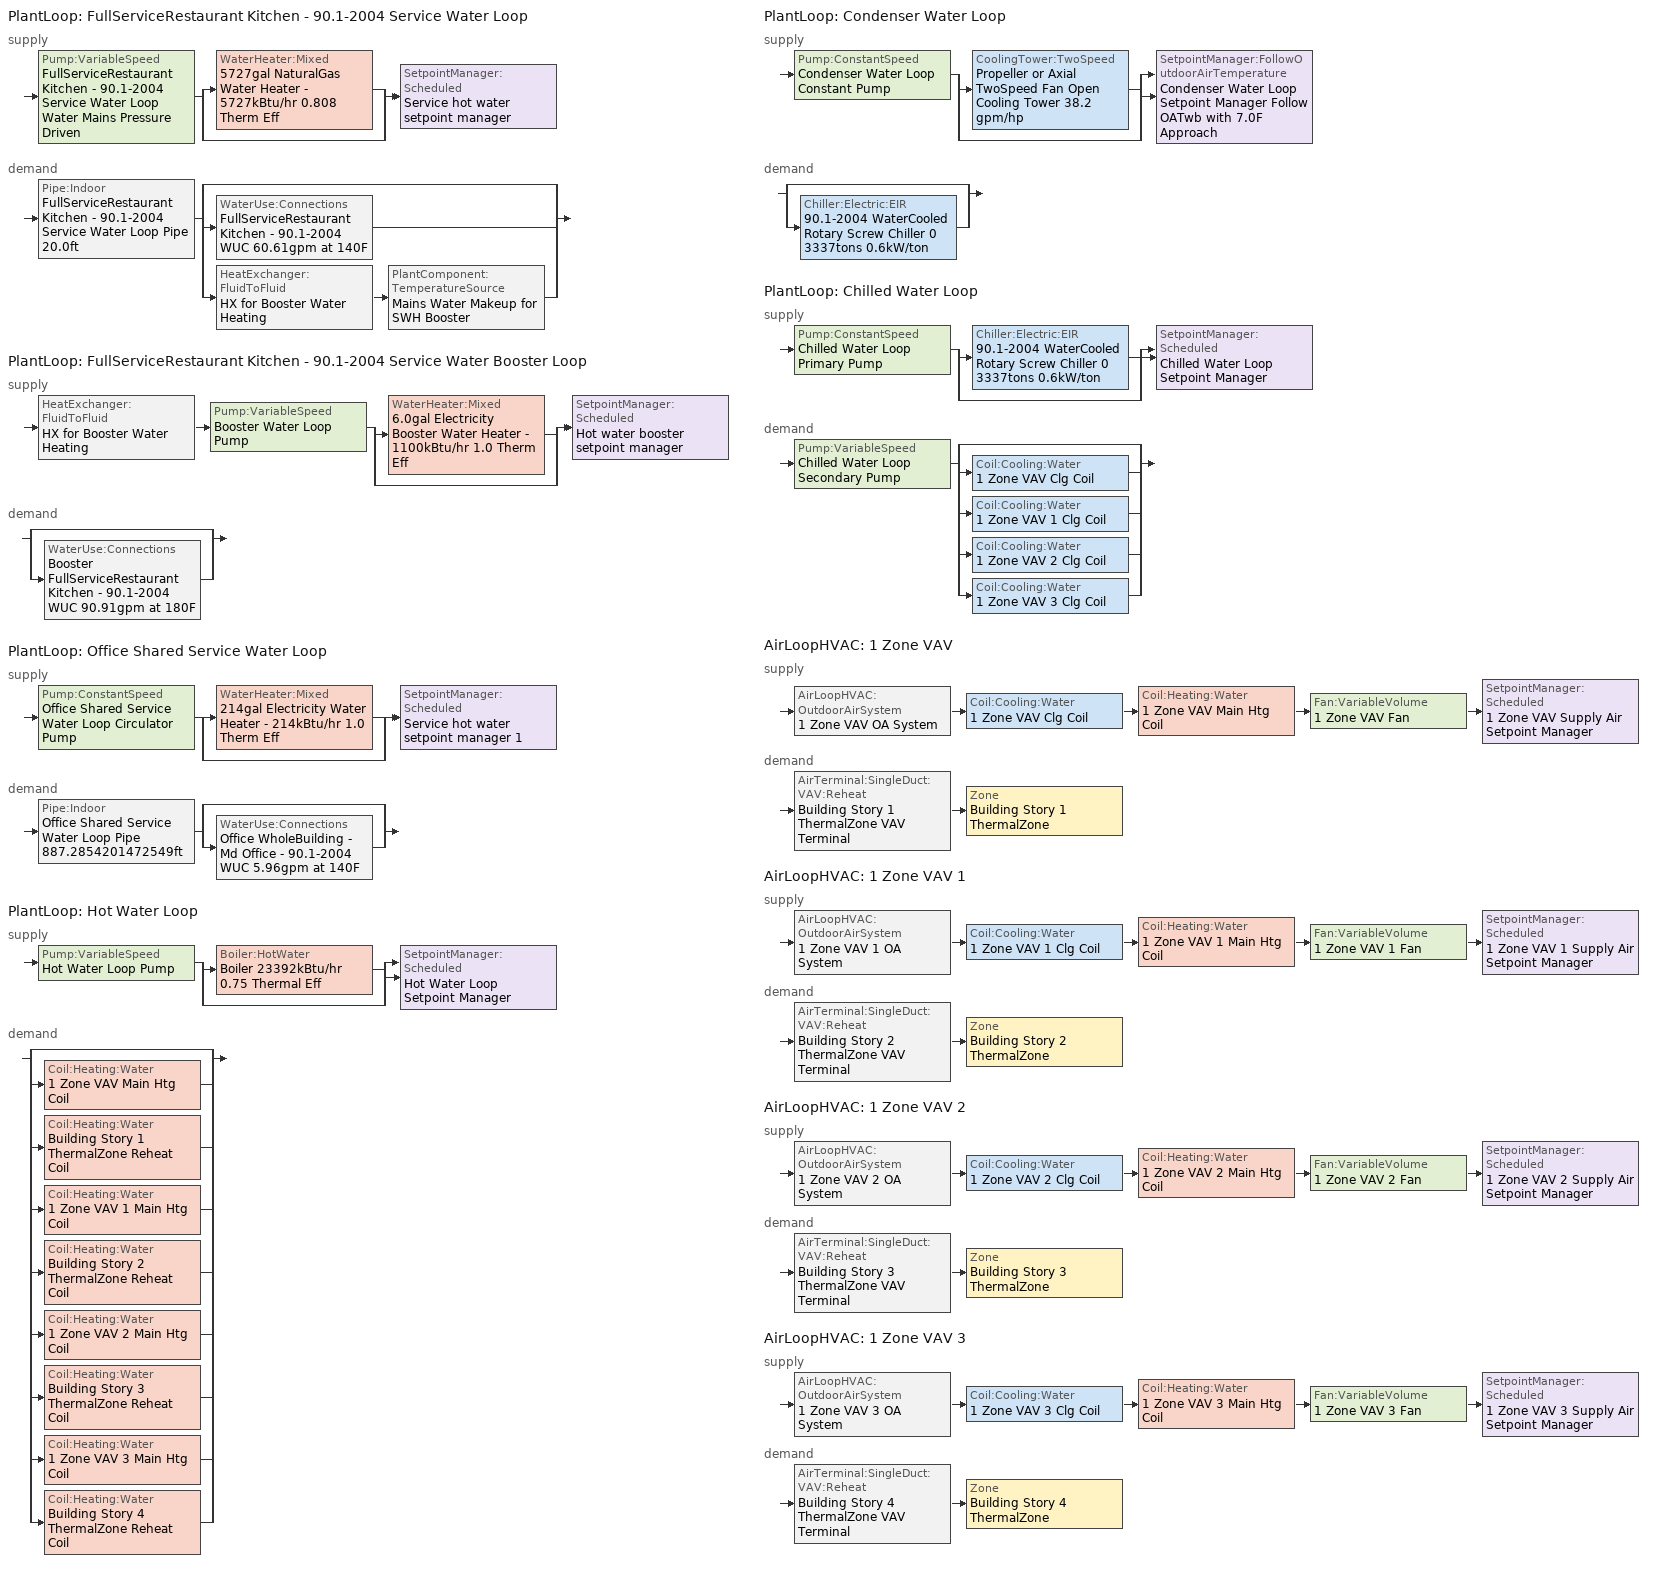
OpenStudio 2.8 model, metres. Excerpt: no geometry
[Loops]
PlantLoop 'FullServiceRestaurant Kitchen - 90.1-2004 Service Water Loop'
 supply: Pump:VariableSpeed 'FullServiceRestaurant Kitchen - 90.1-2004 Service Water Loop Water Mains Pressure Driven' > split
  | WaterHeater:Mixed '5727gal NaturalGas Water Heater - 5727kBtu/hr 0.808 Therm Eff'
  | bypass
  join > SetpointManager:Scheduled 'Service hot water setpoint manager'
 demand: Pipe:Indoor 'FullServiceRestaurant Kitchen - 90.1-2004 Service Water Loop Pipe 20.0ft' > split
  | bypass
  | WaterUse:Connections 'FullServiceRestaurant Kitchen - 90.1-2004 WUC 60.61gpm at 140F'
  | HeatExchanger:FluidToFluid 'HX for Booster Water Heating' > PlantComponent:TemperatureSource 'Mains Water Makeup for SWH Booster'
PlantLoop 'FullServiceRestaurant Kitchen - 90.1-2004 Service Water Booster Loop'
 supply: HeatExchanger:FluidToFluid 'HX for Booster Water Heating' > Pump:VariableSpeed 'Booster Water Loop Pump' > split
  | WaterHeater:Mixed '6.0gal Electricity Booster Water Heater - 1100kBtu/hr 1.0 Therm Eff'
  | bypass
  join > SetpointManager:Scheduled 'Hot water booster setpoint manager'
 demand: split
  | bypass
  | WaterUse:Connections 'Booster FullServiceRestaurant Kitchen - 90.1-2004 WUC 90.91gpm at 180F'
PlantLoop 'Office Shared Service Water Loop'
 supply: Pump:ConstantSpeed 'Office Shared Service Water Loop Circulator Pump' > split
  | WaterHeater:Mixed '214gal Electricity Water Heater - 214kBtu/hr 1.0 Therm Eff'
  | bypass
  join > SetpointManager:Scheduled 'Service hot water setpoint manager 1'
 demand: Pipe:Indoor 'Office Shared Service Water Loop Pipe 887.2854201472549ft' > split
  | bypass
  | WaterUse:Connections 'Office WholeBuilding - Md Office - 90.1-2004 WUC 5.96gpm at 140F'
PlantLoop 'Hot Water Loop'
 supply: Pump:VariableSpeed 'Hot Water Loop Pump' > split
  | Boiler:HotWater 'Boiler 23392kBtu/hr 0.75 Thermal Eff'
  | bypass
  join > SetpointManager:Scheduled 'Hot Water Loop Setpoint Manager'
 demand: split
  | bypass
  | Coil:Heating:Water '1 Zone VAV Main Htg Coil'
  | Coil:Heating:Water 'Building Story 1 ThermalZone Reheat Coil'
  | Coil:Heating:Water '1 Zone VAV 1 Main Htg Coil'
  | Coil:Heating:Water 'Building Story 2 ThermalZone Reheat Coil'
  | Coil:Heating:Water '1 Zone VAV 2 Main Htg Coil'
  | Coil:Heating:Water 'Building Story 3 ThermalZone Reheat Coil'
  | Coil:Heating:Water '1 Zone VAV 3 Main Htg Coil'
  | Coil:Heating:Water 'Building Story 4 ThermalZone Reheat Coil'
PlantLoop 'Condenser Water Loop'
 supply: Pump:ConstantSpeed 'Condenser Water Loop Constant Pump' > split
  | CoolingTower:TwoSpeed 'Propeller or Axial TwoSpeed Fan Open Cooling Tower 38.2 gpm/hp'
  | bypass
  join > SetpointManager:FollowOutdoorAirTemperature 'Condenser Water Loop Setpoint Manager Follow OATwb with 7.0F Approach'
 demand: split
  | bypass
  | Chiller:Electric:EIR '90.1-2004 WaterCooled  Rotary Screw Chiller 0 3337tons 0.6kW/ton'
PlantLoop 'Chilled Water Loop'
 supply: Pump:ConstantSpeed 'Chilled Water Loop Primary Pump' > split
  | Chiller:Electric:EIR '90.1-2004 WaterCooled  Rotary Screw Chiller 0 3337tons 0.6kW/ton'
  | bypass
  join > SetpointManager:Scheduled 'Chilled Water Loop Setpoint Manager'
 demand: Pump:VariableSpeed 'Chilled Water Loop Secondary Pump' > split
  | bypass
  | Coil:Cooling:Water '1 Zone VAV Clg Coil'
  | Coil:Cooling:Water '1 Zone VAV 1 Clg Coil'
  | Coil:Cooling:Water '1 Zone VAV 2 Clg Coil'
  | Coil:Cooling:Water '1 Zone VAV 3 Clg Coil'
AirLoopHVAC '1 Zone VAV'
 supply: AirLoopHVAC:OutdoorAirSystem '1 Zone VAV OA System' > Coil:Cooling:Water '1 Zone VAV Clg Coil' > Coil:Heating:Water '1 Zone VAV Main Htg Coil' > Fan:VariableVolume '1 Zone VAV Fan' > SetpointManager:Scheduled '1 Zone VAV Supply Air Setpoint Manager'
 demand: AirTerminal:SingleDuct:VAV:Reheat 'Building Story 1 ThermalZone VAV Terminal' > Zone 'Building Story 1 ThermalZone'
AirLoopHVAC '1 Zone VAV 1'
 supply: AirLoopHVAC:OutdoorAirSystem '1 Zone VAV 1 OA System' > Coil:Cooling:Water '1 Zone VAV 1 Clg Coil' > Coil:Heating:Water '1 Zone VAV 1 Main Htg Coil' > Fan:VariableVolume '1 Zone VAV 1 Fan' > SetpointManager:Scheduled '1 Zone VAV 1 Supply Air Setpoint Manager'
 demand: AirTerminal:SingleDuct:VAV:Reheat 'Building Story 2 ThermalZone VAV Terminal' > Zone 'Building Story 2 ThermalZone'
AirLoopHVAC '1 Zone VAV 2'
 supply: AirLoopHVAC:OutdoorAirSystem '1 Zone VAV 2 OA System' > Coil:Cooling:Water '1 Zone VAV 2 Clg Coil' > Coil:Heating:Water '1 Zone VAV 2 Main Htg Coil' > Fan:VariableVolume '1 Zone VAV 2 Fan' > SetpointManager:Scheduled '1 Zone VAV 2 Supply Air Setpoint Manager'
 demand: AirTerminal:SingleDuct:VAV:Reheat 'Building Story 3 ThermalZone VAV Terminal' > Zone 'Building Story 3 ThermalZone'
AirLoopHVAC '1 Zone VAV 3'
 supply: AirLoopHVAC:OutdoorAirSystem '1 Zone VAV 3 OA System' > Coil:Cooling:Water '1 Zone VAV 3 Clg Coil' > Coil:Heating:Water '1 Zone VAV 3 Main Htg Coil' > Fan:VariableVolume '1 Zone VAV 3 Fan' > SetpointManager:Scheduled '1 Zone VAV 3 Supply Air Setpoint Manager'
 demand: AirTerminal:SingleDuct:VAV:Reheat 'Building Story 4 ThermalZone VAV Terminal' > Zone 'Building Story 4 ThermalZone'
[Construction]
Uninsulated copper pipe 0.75in type L: Copper pipe 0.75in type L
Uninsulated copper pipe 0.75in type L 1: Copper pipe 0.75in type L 1
[Material] Roughness=Smooth; Thickness {m}=0.001143; Conductivity {W/m-K}=386; Density {kg/m3}=8906.27; Specific Heat {J/kg-K}=385.1856; Thermal Absorptance=0.9; Solar Absorptance=0.7; Visible Absorptance=0.7
Copper pipe 0.75in type L; Copper pipe 0.75in type L 1
[WaterUse:Connections]
Name | Water Use Equipment Name 1
Booster FullServiceRestaurant Kitchen - 90.1-2004 WUC 90.91gpm at 180F | Booster FullServiceRestaurant Kitchen - 90.1-2004 Service Water Use 90.91gpm at 180F
FullServiceRestaurant Kitchen - 90.1-2004 WUC 60.61gpm at 140F | FullServiceRestaurant Kitchen - 90.1-2004 Service Water Use 60.61gpm at 140F
Office WholeBuilding - Md Office - 90.1-2004 WUC 5.96gpm at 140F | Office WholeBuilding - Md Office - 90.1-2004 Service Water Use 5.96gpm at 140F
[WaterUse:Equipment:Definition] Sensible Fraction Schedule=Fraction Sensible - 0.2; Latent Fraction Schedule=Fraction Latent - 0.05
Name | Peak Flow Rate {m3/s} | Target Temperature Schedule
Booster FullServiceRestaurant Kitchen - 90.1-2004 Service Water Use Def 90.91gpm | 0.0057355 | Mixed Water At Faucet Temp - 180F
FullServiceRestaurant Kitchen - 90.1-2004 Service Water Use Def 60.61gpm | 0.00382367 | Mixed Water At Faucet Temp - 140F
Office WholeBuilding - Md Office - 90.1-2004 Service Water Use Def 5.96gpm | 0.000376083 | Mixed Water At Faucet Temp - 140F 1
[WaterUse:Equipment]
Name | Water Use Equipment Definition | Flow Rate Fraction Schedule
Booster FullServiceRestaurant Kitchen - 90.1-2004 Service Water Use 90.91gpm at 180F | Booster FullServiceRestaurant Kitchen - 90.1-2004 Service Water Use Def 90.91gpm | RestaurantSitDown BLDG_SWH_SCH
FullServiceRestaurant Kitchen - 90.1-2004 Service Water Use 60.61gpm at 140F | FullServiceRestaurant Kitchen - 90.1-2004 Service Water Use Def 60.61gpm | RestaurantSitDown BLDG_SWH_SCH
Office WholeBuilding - Md Office - 90.1-2004 Service Water Use 5.96gpm at 140F | Office WholeBuilding - Md Office - 90.1-2004 Service Water Use Def 5.96gpm | OfficeMedium BLDG_SWH_SCH
[PlantLoop] Glycol Concentration=0; Plant Loop Volume {m3}=Autocalculate; Load Distribution Scheme=Optimal
Name | Maximum Loop Temperature {C} | Minimum Loop Temperature {C} | Fluid Type | Common Pipe Simulation
FullServiceRestaurant Kitchen - 90.1-2004 Service Water Loop; Office Shared Service Water Loop | 60 | 10
FullServiceRestaurant Kitchen - 90.1-2004 Service Water Booster Loop
Hot Water Loop |  | 10 | Water
Condenser Water Loop | 80 | 5
Chilled Water Loop | 40 | 1 |  | CommonPipe
[Sizing:Plant] Sizing Option=NonCoincident; Zone Timesteps in Averaging Window=1; Coincident Sizing Factor Mode=None
Name | Loop Type | Design Loop Exit Temperature {C} | Loop Design Temperature Difference {deltaC}
FullServiceRestaurant Kitchen - 90.1-2004 Service Water Loop; Office Shared Service Water Loop | Heating | 60 | 5
FullServiceRestaurant Kitchen - 90.1-2004 Service Water Booster Loop | Heating | 82.2222 | 5
Hot Water Loop | Heating | 82.2222 | 11.1111
Condenser Water Loop | Condenser | 29.4444 | 5.55556
Chilled Water Loop | Cooling | 6.66667 | 5.61111
[SetpointManager:Scheduled] Control Variable=Temperature
Name | Schedule | Setpoint Node or NodeList
Service hot water setpoint manager | Service Water Loop Temp - 140F | FullServiceRestaurant Kitchen - 90.1-2004 Service Water Loop Supply Outlet Node
Hot water booster setpoint manager | Service Water Booster Temp - 180.00000000000006F | FullServiceRestaurant Kitchen - 90.1-2004 Service Water Booster Loop Supply Outlet Node
Service hot water setpoint manager 1 | Service Water Loop Temp - 140F 1 | Office Shared Service Water Loop Supply Outlet Node
Hot Water Loop Setpoint Manager | Hot Water Loop Temp - 180F | Hot Water Loop Supply Outlet Node
Chilled Water Loop Setpoint Manager | Chilled Water Loop Temp - 44F | Chilled Water Loop Supply Outlet Node
1 Zone VAV Supply Air Setpoint Manager | Supply Air Temp - 55.0F | 1 Zone VAV Supply Outlet Node
1 Zone VAV 1 Supply Air Setpoint Manager | Supply Air Temp - 55.0F 1 | 1 Zone VAV 1 Supply Outlet Node
1 Zone VAV 2 Supply Air Setpoint Manager | Supply Air Temp - 55.0F 2 | 1 Zone VAV 2 Supply Outlet Node
1 Zone VAV 3 Supply Air Setpoint Manager | Supply Air Temp - 55.0F 3 | 1 Zone VAV 3 Supply Outlet Node
[Pump:VariableSpeed] Skin Loss Radiative Fraction=0.5; Design Power Sizing Method=PowerPerFlowPerPressure; Design Electric Power per Unit Flow Rate {W/(m3/s)}=348701.1; Design Shaft Power per Unit Flow Rate per Unit Head {W-s/m3-Pa}=1.28205; Design Minimum Flow Rate Fraction=0
Name | Rated Pump Head {Pa} | Motor Efficiency | Pump Control Type | Rated Power Consumption {W} | Minimum Flow Rate {m3/s} | Fraction of Motor Inefficiencies to Fluid Stream | Coefficient 1 of the Part Load Performance Curve | Coefficient 2 of the Part Load Performance Curve | Coefficient 3 of the Part Load Performance Curve | Coefficient 4 of the Part Load Performance Curve
FullServiceRestaurant Kitchen - 90.1-2004 Service Water Loop Water Mains Pressure Driven | 0.001 | 0.825 | Continuous
Booster Water Loop Pump | 0 | 1 | Continuous | 0 | 0
Hot Water Loop Pump | 179344 | 0.93 | Intermittent
Chilled Water Loop Secondary Pump | 134508 | 0.945 | Intermittent |  |  | 0 | 0 | 0.0205 | 0.4101 | 0.5753
[WaterHeater:Mixed] Deadband Temperature Difference {deltaC}=2; Heater Control Type=Cycle; Off Cycle Parasitic Fuel Consumption Rate {W}=0; Off Cycle Parasitic Heat Fraction to Tank=0; On Cycle Parasitic Fuel Consumption Rate {W}=0; On Cycle Parasitic Heat Fraction to Tank=0; Ambient Temperature Indicator=Schedule; Use Side Effectiveness=1; Source Side Effectiveness=1; Use Side Design Flow Rate {m3/s}=autosize; Source Side Design Flow Rate {m3/s}=autosize; Indirect Water Heating Recovery Time {hr}=1.5; Source Side Flow Control Mode=IndirectHeatPrimarySetpoint
Name | Tank Volume {m3} | Setpoint Temperature Schedule | Maximum Temperature Limit {C} | Heater Maximum Capacity {W} | Heater Fuel Type | Heater Thermal Efficiency | Off Cycle Parasitic Fuel Type | On Cycle Parasitic Fuel Type | Ambient Temperature Schedule | Off Cycle Loss Coefficient to Ambient Temperature {W/K} | On Cycle Loss Coefficient to Ambient Temperature {W/K}
5727gal NaturalGas Water Heater - 5727kBtu/hr 0.808 Therm Eff | 21.6802 | Service Water Loop Temp - 140F | 60 | 1.67851e+06 | NaturalGas | 0.808397 | NaturalGas | NaturalGas | Water Heater Ambient Temp Schedule - 71.6f | 453.02 | 453.02
6.0gal Electricity Booster Water Heater - 1100kBtu/hr 1.0 Therm Eff | 0.0227125 | Service Water Booster Temp - 180.00000000000006F | 82.2222 | 322273 | Electricity | 1 | Electricity | Electricity | Water Heater Ambient Temp Schedule - 71.6 | 1.59362 | 1.59362
214gal Electricity Water Heater - 214kBtu/hr 1.0 Therm Eff | 0.810308 | Service Water Loop Temp - 140F 1 | 60 | 62735 | Electricity | 1 | Electricity | Electricity | Water Heater Ambient Temp Schedule - 71.6f 1 | 4.0098 | 4.0098
[Pipe:Indoor] Environment Type=Schedule; Pipe Inside Diameter {m}=0.019939
Name | Construction | Ambient Temperature Schedule | Ambient Air Velocity Schedule | Pipe Length {m}
FullServiceRestaurant Kitchen - 90.1-2004 Service Water Loop Pipe 20.0ft | Uninsulated copper pipe 0.75in type L | FullServiceRestaurant Kitchen - 90.1-2004 Service Water Loop Piping Air Temp - 70F | FullServiceRestaurant Kitchen - 90.1-2004 Service Water Loop Piping Air Velocity - 0.67mph | 6.096
Office Shared Service Water Loop Pipe 887.2854201472549ft | Uninsulated copper pipe 0.75in type L 1 | Office Shared Service Water Loop Piping Air Temp - 70F | Office Shared Service Water Loop Piping Air Velocity - 0.67mph | 270.445
[HeatExchanger:FluidToFluid]
HX for Booster Water Heating: Loop Demand Side Design Flow Rate {m3/s}=autosize; Loop Supply Side Design Flow Rate {m3/s}=autosize; Heat Exchange Model Type=Ideal; Heat Exchanger U-Factor Times Area Value {W/K}=autosize; Control Type=UncontrolledOn; Minimum Temperature Difference to Activate Heat Exchanger {deltaC}=0.01; Heat Transfer Metering End Use Type=LoopToLoop; Component Override Cooling Control Temperature Mode=Loop; Sizing Factor=1; Operation Minimum Temperature Limit {C}=0; Operation Maximum Temperature Limit {C}=100
[PlantComponent:TemperatureSource]
Mains Water Makeup for SWH Booster: Design Volume Flow Rate {m3/s}=autosize; Temperature Specification Type=Scheduled; Source Temperature {C}=8; Source Temperature Schedule=Mains Water Temperature
[Pump:ConstantSpeed] Rated Flow Rate {m3/s}=autosize; Rated Power Consumption {W}=autosize; Fraction of Motor Inefficiencies to Fluid Stream=0; Pump Control Type=Intermittent; Design Power Sizing Method=PowerPerFlowPerPressure; Design Electric Power per Unit Flow Rate {W/(m3/s)}=348701.1; Design Shaft Power per Unit Flow Rate per Unit Head {W-s/m3-Pa}=1.28205
Name | Rated Pump Head {Pa} | Motor Efficiency
Office Shared Service Water Loop Circulator Pump | 29890.7 | 0.825
Condenser Water Loop Constant Pump | 148557 | 0.95
Chilled Water Loop Primary Pump | 44836 | 0.93
[Sizing:Zone] Zone Cooling Design Supply Air Temperature Input Method=SupplyAirTemperature; Zone Cooling Design Supply Air Temperature {C}=12.7778; Zone Cooling Design Supply Air Temperature Difference {deltaC}=11.11; Zone Heating Design Supply Air Temperature Input Method=SupplyAirTemperature; Zone Heating Design Supply Air Temperature {C}=40; Zone Heating Design Supply Air Temperature Difference {deltaC}=11.11; Zone Cooling Design Supply Air Humidity Ratio {kg-H2O/kg-air}=0.0085; Zone Heating Design Supply Air Humidity Ratio {kg-H2O/kg-air}=0.008; Cooling Design Air Flow Method=DesignDayWithLimit; Heating Design Air Flow Method=DesignDay; Account for Dedicated Outdoor Air System=No; Dedicated Outdoor Air System Control Strategy=NeutralSupplyAir; Dedicated Outdoor Air Low Setpoint Temperature for Design {C}=autosize; Dedicated Outdoor Air High Setpoint Temperature for Design {C}=autosize
Building Story 1 ThermalZone; Building Story 2 ThermalZone; Building Story 3 ThermalZone; Building Story 4 ThermalZone
[Zone equipment]
Building Story 1 ThermalZone: Building Story 1 ThermalZone VAV Terminal
Building Story 2 ThermalZone: Building Story 2 ThermalZone VAV Terminal
Building Story 3 ThermalZone: Building Story 3 ThermalZone VAV Terminal
Building Story 4 ThermalZone: Building Story 4 ThermalZone VAV Terminal
[Boiler:HotWater]
Boiler 23392kBtu/hr 0.75 Thermal Eff: Fuel Type=NaturalGas; Nominal Thermal Efficiency=0.75; Efficiency Curve Temperature Evaluation Variable=LeavingBoiler; Normalized Boiler Efficiency Curve=Boiler with No Minimum Turndown; Design Water Outlet Temperature {C}=82.2222; Minimum Part Load Ratio=0; Maximum Part Load Ratio=1.2; Optimum Part Load Ratio=1; Water Outlet Upper Temperature Limit {C}=95; Boiler Flow Mode=LeavingSetpointModulated; Parasitic Electric Load {W}=0; Sizing Factor=1
[SetpointManager:FollowOutdoorAirTemperature]
Condenser Water Loop Setpoint Manager Follow OATwb with 7.0F Approach: Control Variable=Temperature; Reference Temperature Type=OutdoorAirWetBulb; Offset Temperature Difference {deltaC}=3.88889; Maximum Setpoint Temperature {C}=29.4444; Minimum Setpoint Temperature {C}=21.1111; Setpoint Node or NodeList=Condenser Water Loop Supply Outlet Node
[CoolingTower:TwoSpeed]
Propeller or Axial TwoSpeed Fan Open Cooling Tower 38.2 gpm/hp: Design Water Flow Rate {m3/s}=autosize; High Fan Speed Air Flow Rate {m3/s}=autosize; High Fan Speed Fan Power {W}=175113; High Fan Speed U-Factor Times Area Value {W/K}=autosize; Low Fan Speed Air Flow Rate {m3/s}=AutoSize; Low Fan Speed Fan Power {W}=52533.9; Low Fan Speed U-Factor Times Area Value {W/K}=AutoSize; Number of Cells=1; Sizing Factor=1; Design Inlet Air Dry-Bulb Temperature {C}=35; Design Inlet Air Wet-Bulb Temperature {C}=25.6; Design Approach Temperature {deltaC}=autosize; Design Range Temperature {deltaC}=autosize
[Chiller:Electric:EIR]
90.1-2004 WaterCooled  Rotary Screw Chiller 0 3337tons 0.6kW/ton: Reference Capacity {W}=Autosize; Reference COP {W/W}=5.50391; Reference Leaving Chilled Water Temperature {C}=6.66667; Reference Entering Condenser Fluid Temperature {C}=35; Cooling Capacity Function of Temperature Curve=ChlrWtrPosDispPathAAllQRatio_fTchwsTcwsSI; Electric Input to Cooling Output Ratio Function of Temperature Curve=ChlrWtrPosDispPathAAllEIRRatio_fTchwsTcwsSI; Electric Input to Cooling Output Ratio Function of Part Load Ratio Curve=ChlrWtrPosDispPathAAllEIRRatio_fQRatio; Minimum Part Load Ratio=0.15; Maximum Part Load Ratio=1; Optimum Part Load Ratio=1; Minimum Unloading Ratio=0.25; Condenser Type=WaterCooled; Leaving Chilled Water Lower Temperature Limit {C}=2.22222; Chiller Flow Mode=ConstantFlow; Design Heat Recovery Water Flow Rate {m3/s}=0; Sizing Factor=1; Basin Heater Capacity {W/K}=0; Basin Heater Setpoint Temperature {C}=10
[AirLoopHVAC] Design Supply Air Flow Rate {m3/s}=AutoSize
Name | Availability Schedule
1 Zone VAV | 1 Zone VAV Occ Sch
1 Zone VAV 1 | 1 Zone VAV 1 Occ Sch
1 Zone VAV 2 | 1 Zone VAV 2 Occ Sch
1 Zone VAV 3 | 1 Zone VAV 3 Occ Sch
[Sizing:System] Type of Load to Size On=Sensible; Design Outdoor Air Flow Rate {m3/s}=Autosize; Central Heating Maximum System Air Flow Ratio=0.3; Preheat Design Temperature {C}=7.22222; Preheat Design Humidity Ratio {kg-H2O/kg-Air}=0.008; Precool Design Temperature {C}=12.7778; Precool Design Humidity Ratio {kg-H2O/kg-Air}=0.008; Central Cooling Design Supply Air Temperature {C}=12.7778; Central Heating Design Supply Air Temperature {C}=12.7778; Sizing Option=Coincident; 100% Outdoor Air in Cooling=No; 100% Outdoor Air in Heating=No; Central Cooling Design Supply Air Humidity Ratio {kg-H2O/kg-Air}=0.0085; Central Heating Design Supply Air Humidity Ratio {kg-H2O/kg-Air}=0.008; Cooling Design Air Flow Method=DesignDay; Cooling Design Air Flow Rate {m3/s}=0; Heating Design Air Flow Method=DesignDay; Heating Design Air Flow Rate {m3/s}=0; System Outdoor Air Method=ZoneSum; Zone Maximum Outdoor Air Fraction=1; Cooling Supply Air Flow Rate Per Floor Area {m3/s-m2}=0.00996765; Cooling Fraction of Autosized Cooling Supply Air Flow Rate=1; Cooling Supply Air Flow Rate Per Unit Cooling Capacity {m3/s-W}=3.94755e-05; Heating Supply Air Flow Rate Per Floor Area {m3/s-m2}=0.00996765; Heating Fraction of Autosized Heating Supply Air Flow Rate=1; Heating Fraction of Autosized Cooling Supply Air Flow Rate=1; Heating Supply Air Flow Rate Per Unit Heating Capacity {m3/s-W}=3.15882e-05; Cooling Design Capacity Method=CoolingDesignCapacity; Cooling Design Capacity {W}=autosize; Cooling Design Capacity Per Floor Area {W/m2}=234.7; Fraction of Autosized Cooling Design Capacity=1; Heating Design Capacity Method=HeatingDesignCapacity; Heating Design Capacity {W}=autosize; Heating Design Capacity Per Floor Area {W/m2}=157; Fraction of Autosized Heating Design Capacity=1; Central Cooling Capacity Control Method=OnOff
1 Zone VAV; 1 Zone VAV 1; 1 Zone VAV 2; 1 Zone VAV 3
[Fan:VariableVolume] Availability Schedule=Always On Discrete; Fan Total Efficiency=0.6175; Pressure Rise {Pa}=1389.92; Maximum Flow Rate {m3/s}=Autosize; Fan Power Minimum Flow Rate Input Method=Fraction; Fan Power Minimum Flow Fraction=0.1; Fan Power Minimum Air Flow Rate {m3/s}=0; Motor Efficiency=0.95; Motor In Airstream Fraction=1; Fan Power Coefficient 1=0.027828; Fan Power Coefficient 2=0.026583; Fan Power Coefficient 3=-0.087069; Fan Power Coefficient 4=1.03092; Fan Power Coefficient 5=0
1 Zone VAV Fan; 1 Zone VAV 1 Fan; 1 Zone VAV 2 Fan; 1 Zone VAV 3 Fan
[Coil:Heating:Water] Availability Schedule=Always On Discrete; Rated Inlet Water Temperature {C}=82.2222; Rated Outlet Water Temperature {C}=71.1111
Name | Rated Inlet Air Temperature {C} | Rated Outlet Air Temperature {C}
1 Zone VAV Main Htg Coil; 1 Zone VAV 1 Main Htg Coil; 1 Zone VAV 2 Main Htg Coil; 1 Zone VAV 3 Main Htg Coil | 7.22222 | 12.7778
Building Story 1 ThermalZone Reheat Coil; Building Story 2 ThermalZone Reheat Coil; Building Story 3 ThermalZone Reheat Coil; Building Story 4 ThermalZone Reheat Coil | 12.7778 | 40
[Controller:WaterCoil] Minimum Actuated Flow {m3/s}=0
Name | Water Coil | Action | Controller Convergence Tolerance {deltaC}
1 Zone VAV Main Htg Coil Controller | 1 Zone VAV Main Htg Coil | Normal | 0.0001
1 Zone VAV Clg Coil Controller | 1 Zone VAV Clg Coil | Reverse
Building Story 1 ThermalZone Reheat Coil Controller | Building Story 1 ThermalZone Reheat Coil | Normal | 0.0001
1 Zone VAV 1 Main Htg Coil Controller | 1 Zone VAV 1 Main Htg Coil | Normal | 0.0001
1 Zone VAV 1 Clg Coil Controller | 1 Zone VAV 1 Clg Coil | Reverse
Building Story 2 ThermalZone Reheat Coil Controller | Building Story 2 ThermalZone Reheat Coil | Normal | 0.0001
1 Zone VAV 2 Main Htg Coil Controller | 1 Zone VAV 2 Main Htg Coil | Normal | 0.0001
1 Zone VAV 2 Clg Coil Controller | 1 Zone VAV 2 Clg Coil | Reverse
Building Story 3 ThermalZone Reheat Coil Controller | Building Story 3 ThermalZone Reheat Coil | Normal | 0.0001
1 Zone VAV 3 Main Htg Coil Controller | 1 Zone VAV 3 Main Htg Coil | Normal | 0.0001
1 Zone VAV 3 Clg Coil Controller | 1 Zone VAV 3 Clg Coil | Reverse
Building Story 4 ThermalZone Reheat Coil Controller | Building Story 4 ThermalZone Reheat Coil | Normal | 0.0001
[Coil:Cooling:Water] Availability Schedule=Always On Discrete; Design Inlet Water Temperature {C}=Autosize; Heat Exchanger Configuration=CrossFlow
1 Zone VAV Clg Coil; 1 Zone VAV 1 Clg Coil; 1 Zone VAV 2 Clg Coil; 1 Zone VAV 3 Clg Coil
[Controller:OutdoorAir] Minimum Outdoor Air Flow Rate {m3/s}=autosize; Maximum Outdoor Air Flow Rate {m3/s}=Autosize; Economizer Control Type=NoEconomizer; Economizer Control Action Type=ModulateFlow; Economizer Maximum Limit Dry-Bulb Temperature {C}=28; Economizer Maximum Limit Enthalpy {J/kg}=64000; Lockout Type=LockoutWithCompressor; Minimum Limit Type=FixedMinimum; High Humidity Control=No
Name | Minimum Outdoor Air Schedule | Controller Mechanical Ventilation | Heat Recovery Bypass Control Type
1 Zone VAV OA Controller | 1 Zone VAV Occ Sch | 1 Zone VAV Vent Controller | BypassWhenOAFlowGreaterThanMinimum
1 Zone VAV 1 OA Controller | 1 Zone VAV 1 Occ Sch | 1 Zone VAV 1 Vent Controller | BypassWhenWithinEconomizerLimits
1 Zone VAV 2 OA Controller | 1 Zone VAV 2 Occ Sch | 1 Zone VAV 2 Vent Controller | BypassWhenWithinEconomizerLimits
1 Zone VAV 3 OA Controller | 1 Zone VAV 3 Occ Sch | 1 Zone VAV 3 Vent Controller | BypassWhenWithinEconomizerLimits
[Controller:MechanicalVentilation] Availability Schedule=Always On Discrete; System Outdoor Air Method=VentilationRateProcedure
1 Zone VAV Vent Controller; 1 Zone VAV 1 Vent Controller; 1 Zone VAV 2 Vent Controller; 1 Zone VAV 3 Vent Controller
[AirLoopHVAC:OutdoorAirSystem]
Name | Controller
1 Zone VAV OA System | 1 Zone VAV OA Controller
1 Zone VAV 1 OA System | 1 Zone VAV 1 OA Controller
1 Zone VAV 2 OA System | 1 Zone VAV 2 OA Controller
1 Zone VAV 3 OA System | 1 Zone VAV 3 OA Controller
[AirTerminal:SingleDuct:VAV:Reheat] Availability Schedule=Always On Discrete; Maximum Air Flow Rate {m3/s}=AutoSize; Zone Minimum Air Flow Input Method=Constant; Fixed Minimum Air Flow Rate {m3/s}=0; Maximum Hot Water or Steam Flow Rate {m3/s}=AutoSize; Minimum Hot Water or Steam Flow Rate {m3/s}=0; Convergence Tolerance=0.001; Damper Heating Action=Normal; Maximum Flow per Zone Floor Area During Reheat {m3/s-m2}=AutoSize; Maximum Flow Fraction During Reheat=0.5; Maximum Reheat Air Temperature {C}=40; Control For Outdoor Air=No
Name | Constant Minimum Air Flow Fraction | Reheat Coil
Building Story 1 ThermalZone VAV Terminal | 0.7 | Building Story 1 ThermalZone Reheat Coil
Building Story 2 ThermalZone VAV Terminal | 0.3 | Building Story 2 ThermalZone Reheat Coil
Building Story 3 ThermalZone VAV Terminal | 0.3 | Building Story 3 ThermalZone Reheat Coil
Building Story 4 ThermalZone VAV Terminal | 0.7 | Building Story 4 ThermalZone Reheat Coil
[SetpointManager:OutdoorAirPretreat]
Setpoint Manager Outdoor Air Pretreat 1: Minimum Setpoint Temperature {C}=-99; Maximum Setpoint Temperature {C}=99; Minimum Setpoint Humidity Ratio {kgWater/kgDryAir}=1e-05; Maximum Setpoint Humidity Ratio {kgWater/kgDryAir}=1
[Schedule:Ruleset]
Name | Default Day Schedule | Summer Design Day Schedule | Winter Design Day Schedule
RestaurantSitDown BLDG_SWH_SCH | RestaurantSitDown BLDG_SWH_SCH Default | RestaurantSitDown BLDG_SWH_SCH Summer Design Day | RestaurantSitDown BLDG_SWH_SCH Winter Design Day
Fraction Sensible - 0.2 | Fraction Sensible - 0.2 Default
Fraction Latent - 0.05 | Fraction Latent - 0.05 Default
Mixed Water At Faucet Temp - 180F | Mixed Water At Faucet Temp - 180F Default
Mixed Water At Faucet Temp - 140F | Mixed Water At Faucet Temp - 140F Default
Service Water Loop Temp - 140F | Service Water Loop Temp - 140F Default
Water Heater Ambient Temp Schedule - 71.6f | Water Heater Ambient Temp Schedule - 71.6f Default
FullServiceRestaurant Kitchen - 90.1-2004 Service Water Loop Piping Air Temp - 70F | FullServiceRestaurant Kitchen - 90.1-2004 Service Water Loop Piping Air Temp - 70F Default
FullServiceRestaurant Kitchen - 90.1-2004 Service Water Loop Piping Air Velocity - 0.67mph | FullServiceRestaurant Kitchen - 90.1-2004 Service Water Loop Piping Air Velocity - 0.67mph Default
Service Water Booster Temp - 180.00000000000006F | Service Water Booster Temp - 180.00000000000006F Default
Water Heater Ambient Temp Schedule - 71.6 | Water Heater Ambient Temp Schedule - 71.6 Default
OfficeMedium BLDG_SWH_SCH | OfficeMedium BLDG_SWH_SCH Default | OfficeMedium BLDG_SWH_SCH Summer Design Day | OfficeMedium BLDG_SWH_SCH Winter Design Day
Mixed Water At Faucet Temp - 140F 1 | Mixed Water At Faucet Temp - 140F Default 1
Service Water Loop Temp - 140F 1 | Service Water Loop Temp - 140F Default 1
Water Heater Ambient Temp Schedule - 71.6f 1 | Water Heater Ambient Temp Schedule - 71.6f Default 1
Office Shared Service Water Loop Piping Air Temp - 70F | Office Shared Service Water Loop Piping Air Temp - 70F Default
Office Shared Service Water Loop Piping Air Velocity - 0.67mph | Office Shared Service Water Loop Piping Air Velocity - 0.67mph Default
Hot Water Loop Temp - 180F | Hot Water Loop Temp - 180F Default
Chilled Water Loop Temp - 44F | Chilled Water Loop Temp - 44F Default
Supply Air Temp - 55.0F | Supply Air Temp - 55.0F Default
Supply Air Temp - 55.0F 1 | Supply Air Temp - 55.0F Default 1
Supply Air Temp - 55.0F 2 | Supply Air Temp - 55.0F Default 2
Supply Air Temp - 55.0F 3 | Supply Air Temp - 55.0F Default 3
1 Zone VAV Occ Sch | 1 Zone VAV Occ Sch Default | 1 Zone VAV Occ Sch Summer Design Day | 1 Zone VAV Occ Sch Winter Design Day
1 Zone VAV 1 Occ Sch | 1 Zone VAV 1 Occ Sch Default | 1 Zone VAV 1 Occ Sch Summer Design Day | 1 Zone VAV 1 Occ Sch Winter Design Day
1 Zone VAV 2 Occ Sch | 1 Zone VAV 2 Occ Sch Default | 1 Zone VAV 2 Occ Sch Summer Design Day | 1 Zone VAV 2 Occ Sch Winter Design Day
1 Zone VAV 3 Occ Sch | 1 Zone VAV 3 Occ Sch Default | 1 Zone VAV 3 Occ Sch Summer Design Day | 1 Zone VAV 3 Occ Sch Winter Design Day
[Schedule:Day]
RestaurantSitDown BLDG_SWH_SCH Default: 1, 0, 0.25, 6, 0, 0, 10, 0, 0.15, 12, 0, 0.5, 14, 0, 0.4, 17, 0, 0.3, 18, 0, 0.4, 20, 0, 0.5, 21, 0, 0.4, 22, 0, 0.5, 23, 0, 0.4, 24, 0, 0.2
RestaurantSitDown BLDG_SWH_SCH Summer Design Day; RestaurantSitDown BLDG_SWH_SCH SmrDsn|Wkdy Day: 1, 0, 0.2, 6, 0, 0, 7, 0, 0.15, 8, 0, 0.6, 9, 0, 0.55, 10, 0, 0.45, 11, 0, 0.4, 12, 0, 0.45, 13, 0, 0.4, 14, 0, 0.35, 17, 0, 0.3, 18, 0, 0.4, 19, 0, 0.55, 20, 0, 0.6, 21, 0, 0.5, 22, 0, 0.55, 23, 0, 0.45, 24, 0, 0.25
RestaurantSitDown BLDG_SWH_SCH Winter Design Day; RestaurantSitDown BLDG_SWH_SCH WntrDsn|Sat Day: 1, 0, 0.2, 6, 0, 0, 9, 0, 0.15, 10, 0, 0.5, 11, 0, 0.45, 13, 0, 0.5, 14, 0, 0.45, 16, 0, 0.4, 17, 0, 0.35, 18, 0, 0.4, 20, 0, 0.55, 21, 0, 0.5, 22, 0, 0.55, 23, 0, 0.4, 24, 0, 0.3
Fraction Sensible - 0.2 Default: 24, 0, 0.2
Fraction Latent - 0.05 Default: 24, 0, 0.05
Mixed Water At Faucet Temp - 180F Default; Service Water Booster Temp - 180.00000000000006F Default; Hot Water Loop Temp - 180F Default: 24, 0, 82.2222
Mixed Water At Faucet Temp - 140F Default; Service Water Loop Temp - 140F Default; Mixed Water At Faucet Temp - 140F Default 1; Service Water Loop Temp - 140F Default 1: 24, 0, 60
Water Heater Ambient Temp Schedule - 71.6f Default; Water Heater Ambient Temp Schedule - 71.6 Default; Water Heater Ambient Temp Schedule - 71.6f Default 1: 24, 0, 22
FullServiceRestaurant Kitchen - 90.1-2004 Service Water Loop Piping Air Temp - 70F Default; Office Shared Service Water Loop Piping Air Temp - 70F Default: 24, 0, 21.1111
FullServiceRestaurant Kitchen - 90.1-2004 Service Water Loop Piping Air Velocity - 0.67mph Default; Office Shared Service Water Loop Piping Air Velocity - 0.67mph Default: 24, 0, 0.3
OfficeMedium BLDG_SWH_SCH Default: 6, 0, 0, 11, 0, 0.04, 13, 0, 0.06, 14, 0, 0.09, 15, 0, 0.06, 18, 0, 0.04, 24, 0, 0
OfficeMedium BLDG_SWH_SCH Summer Design Day; OfficeMedium BLDG_SWH_SCH SmrDsn|Wkdy Day: 6, 0, 0, 7, 0, 0.07, 8, 0, 0.19, 9, 0, 0.35, 10, 0, 0.38, 11, 0, 0.39, 12, 0, 0.47, 13, 0, 0.57, 14, 0, 0.54, 15, 0, 0.34, 16, 0, 0.33, 17, 0, 0.44, 18, 0, 0.26, 19, 0, 0.21, 20, 0, 0.15, 21, 0, 0.17, 22, 0, 0.08, 24, 0, 0.05
OfficeMedium BLDG_SWH_SCH Winter Design Day; OfficeMedium BLDG_SWH_SCH WntrDsn|Sat Day: 6, 0, 0, 7, 0, 0.07, 8, 0, 0.11, 9, 0, 0.15, 10, 0, 0.21, 11, 0, 0.19, 12, 0, 0.23, 13, 0, 0.2, 14, 0, 0.19, 15, 0, 0.15, 16, 0, 0.13, 17, 0, 0.14, 19, 0, 0.07, 24, 0, 0
Chilled Water Loop Temp - 44F Default: 24, 0, 6.66667
Supply Air Temp - 55.0F Default; Supply Air Temp - 55.0F Default 1; Supply Air Temp - 55.0F Default 2; Supply Air Temp - 55.0F Default 3: 24, 0, 12.7778
1 Zone VAV Occ Sch Default; 1 Zone VAV 3 Occ Sch Default: 7, 0, 0, 24, 0, 1
1 Zone VAV Occ Sch Winter Design Day; 1 Zone VAV Occ Sch Summer Design Day; 1 Zone VAV 1 Occ Sch Winter Design Day; 1 Zone VAV 1 Occ Sch Summer Design Day; 1 Zone VAV 2 Occ Sch Winter Design Day; 1 Zone VAV 2 Occ Sch Summer Design Day; 1 Zone VAV 3 Occ Sch Winter Design Day; 1 Zone VAV 3 Occ Sch Summer Design Day: 24, 0, 1
1 Zone VAV 1 Occ Sch Default; 1 Zone VAV 2 Occ Sch Default: 7, 0, 0, 18, 0, 1, 24, 0, 0
1 Zone VAV 1 Occ Sch Saturday; 1 Zone VAV 2 Occ Sch Saturday: 8, 0, 0, 12, 0, 1, 24, 0, 0
1 Zone VAV 1 Occ Sch Sunday; 1 Zone VAV 2 Occ Sch Sunday: 24, 0, 0
[Schedule:Rule] Date Specification Type=DateRange; Start Month=1; Start Day=1; End Month=12; End Day=31
Name | Schedule Ruleset | Rule Order | Day Schedule | Apply Monday | Apply Tuesday | Apply Wednesday | Apply Thursday | Apply Friday | Apply Saturday | Apply Sunday
Schedule Rule 21 | RestaurantSitDown BLDG_SWH_SCH | 1 | RestaurantSitDown BLDG_SWH_SCH SmrDsn|Wkdy Day | Yes | Yes | Yes | Yes | Yes
Schedule Rule 22 | RestaurantSitDown BLDG_SWH_SCH | 0 | RestaurantSitDown BLDG_SWH_SCH WntrDsn|Sat Day |  |  |  |  |  | Yes
Schedule Rule 23 | OfficeMedium BLDG_SWH_SCH | 1 | OfficeMedium BLDG_SWH_SCH SmrDsn|Wkdy Day | Yes | Yes | Yes | Yes | Yes
Schedule Rule 24 | OfficeMedium BLDG_SWH_SCH | 0 | OfficeMedium BLDG_SWH_SCH WntrDsn|Sat Day |  |  |  |  |  | Yes
1 Zone VAV 1 Occ Sch Saturday Rule | 1 Zone VAV 1 Occ Sch | 1 | 1 Zone VAV 1 Occ Sch Saturday |  |  |  |  |  | Yes
1 Zone VAV 1 Occ Sch Sunday Rule | 1 Zone VAV 1 Occ Sch | 0 | 1 Zone VAV 1 Occ Sch Sunday |  |  |  |  |  |  | Yes
1 Zone VAV 2 Occ Sch Saturday Rule | 1 Zone VAV 2 Occ Sch | 1 | 1 Zone VAV 2 Occ Sch Saturday |  |  |  |  |  | Yes
1 Zone VAV 2 Occ Sch Sunday Rule | 1 Zone VAV 2 Occ Sch | 0 | 1 Zone VAV 2 Occ Sch Sunday |  |  |  |  |  |  | Yes
[Schedule:Constant]
Name | Value
Always On Discrete | 1
Mains Water Temperature | 10
[Curve:Biquadratic] Minimum Value of x=4.44; Maximum Value of x=12.22; Minimum Value of y=15.56; Maximum Value of y=29.44
Name | Coefficient1 Constant | Coefficient2 x | Coefficient3 x**2 | Coefficient4 y | Coefficient5 y**2 | Coefficient6 x*y | Minimum Curve Output | Maximum Curve Output
ChlrWtrPosDispPathAAllQRatio_fTchwsTcwsSI | 0.96744 | 0.037082 | 0.000434 | -0.005837 | -4.9e-05 | -0.000274 | 0.89 | 1.33
ChlrWtrPosDispPathAAllEIRRatio_fTchwsTcwsSI | 0.665307 | -0.009339 | 0.000483 | 0.009492 | 0.000544 | -0.000864 | 0.74 | 1.27
[Curve:Quadratic]
ChlrWtrPosDispPathAAllEIRRatio_fQRatio: Coefficient1 Constant=0.310965; Coefficient2 x=0.322519; Coefficient3 x**2=0.372745; Minimum Value of x=0.1; Maximum Value of x=1; Minimum Curve Output=0.35
[Curve:Cubic]
Boiler with No Minimum Turndown: Coefficient1 Constant=0.7463; Coefficient2 x=1.3196; Coefficient3 x**2=-2.2154; Coefficient4 x**3=1.1674; Minimum Value of x=0; Maximum Value of x=1.3
